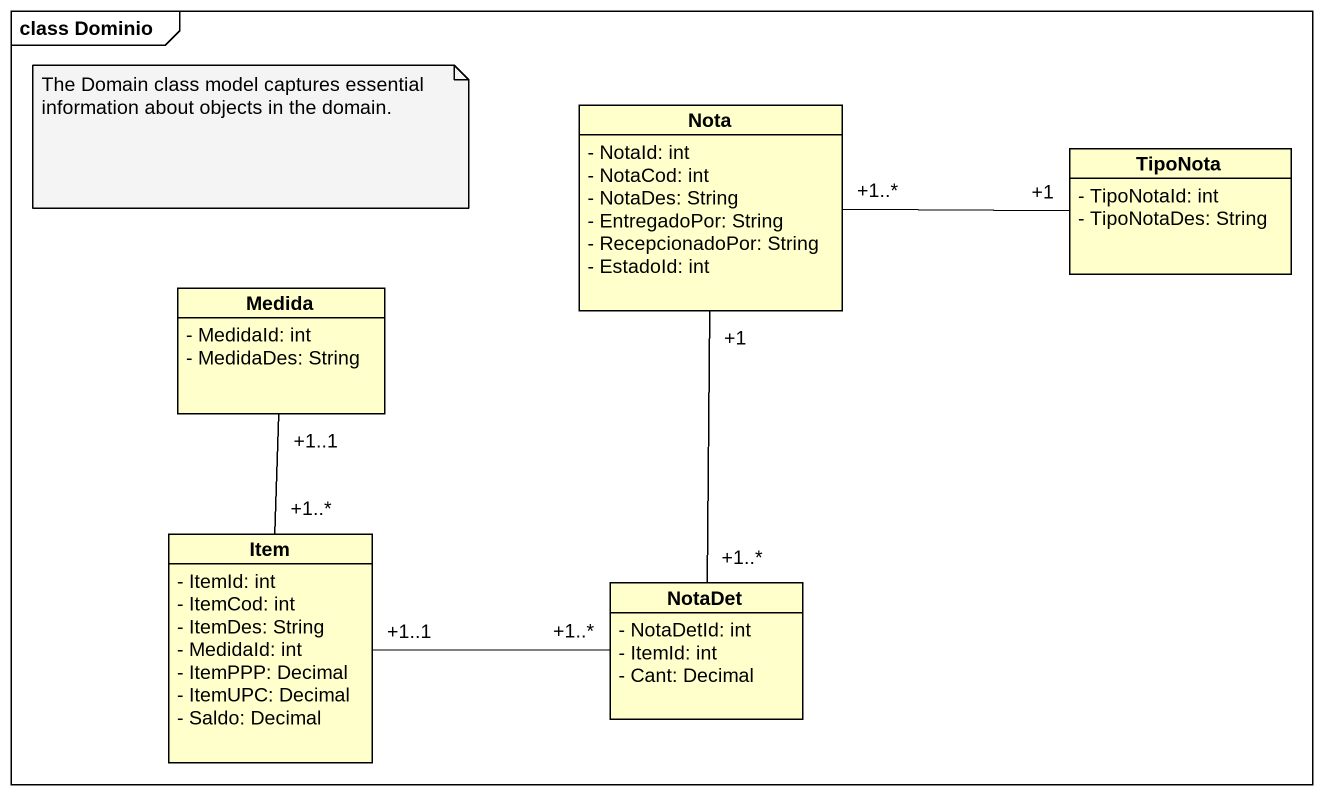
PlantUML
@startuml
mainframe class Dominio
hide circle
hide empty members
skinparam classAttributeIconSize 0
class Nota {
  - NotaId: int
  - NotaCod: int
  - NotaDes: String
  - EntregadoPor: String
  - RecepcionadoPor: String
  - EstadoId: int
}
class TipoNota {
  - TipoNotaId: int
  - TipoNotaDes: String
}
class Medida {
  - MedidaId: int
  - MedidaDes: String
}
class Item {
  - ItemId: int
  - ItemCod: int
  - ItemDes: String
  - MedidaId: int
  - ItemPPP: Decimal
  - ItemUPC: Decimal
  - Saldo: Decimal
}
class NotaDet {
  - NotaDetId: int
  - ItemId: int
  - Cant: Decimal
}
Nota "+1..*" -right- "+1" TipoNota
Nota "+1" -- "+1..*" NotaDet
Item "+1..*" -up- "+1..1" Medida
NotaDet "+1..*" -left- "+1..1" Item
note as N1
  The Domain class model captures essential information about objects in the domain.
end note
@enduml
